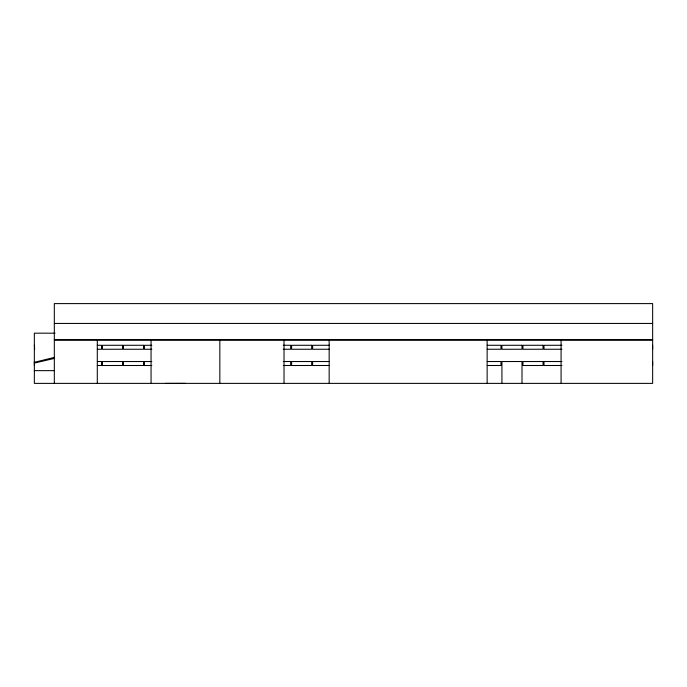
<?xml version="1.0" encoding="UTF-8"?>
<svg xmlns="http://www.w3.org/2000/svg" width="687" height="687" viewBox="0 0 687 687"><rect width="100%" height="100%" fill="white"/><g stroke="black" fill="none" stroke-linecap="round" stroke-linejoin="round"><path stroke-width="1.03" d="M34.35 362.315L54.325 357.403M34.35 363.054L54.325 358.434M97.331 345.278L101.556 345.269L101.556 349.245L97.331 349.245M151.827 345.286L144.425 345.295L144.425 349.271L151.827 349.262M283.25 345.278L290.644 345.269L290.644 349.245L283.25 349.254M329.537 345.269L312.637 345.295L312.637 349.271L329.537 349.245M487.238 345.286L500.969 345.269L500.969 349.245L487.238 349.262M561.957 345.269L544.001 345.295L544.001 349.271L561.957 349.245M97.331 361.525L101.556 361.517L101.556 365.493L97.331 365.501M151.827 361.534L144.425 361.542L144.425 365.518L151.827 365.51M283.25 361.525L290.644 361.517L290.644 365.493L283.25 365.501M329.537 361.525L312.637 361.542L312.637 365.518L329.537 365.493M487.238 361.534L500.969 361.517L500.969 365.493L487.238 365.51M561.957 361.525L544.001 361.542L544.001 365.518L561.957 365.493M165.412 383.389L185.481 383.363M54.325 383.38L54.325 303.602L652.65 303.602L652.65 383.38L34.35 383.38L34.35 333.178L55.08 333.178M54.325 323.448L652.65 323.448M54.325 339.661L652.65 339.661M54.325 340.142L652.65 340.142M652.65 345.269L652.65 349.245M34.35 345.321L34.668 349.271M34.35 361.542L34.35 365.518M652.65 361.542L652.65 365.518M34.35 370.645L54.325 370.645M561.073 340.142L561.073 383.38M522 383.363L522 361.517L501.931 361.542L501.931 383.38M487.135 340.142L487.135 383.38M329.159 340.142L329.159 383.38M284.023 340.142L284.023 383.38M219.84 340.142L219.84 383.38M151.054 340.142L151.054 383.38M97.296 340.142L97.296 383.38M122.544 345.269L102.466 345.295L102.466 349.271L122.544 349.245L122.544 345.269M143.523 345.269L123.445 345.295L123.445 349.271L143.523 349.245L143.523 345.269M311.675 345.269L291.606 345.295L291.606 349.271L311.675 349.245L311.675 345.269M522 345.269L501.931 345.295L501.931 349.271L522 349.245L522 345.269M543.039 345.269L522.962 345.295L522.962 349.271L543.039 349.245L543.039 345.269M122.544 361.517L102.466 361.542L102.466 365.518L122.544 365.493L122.544 361.517M143.523 361.517L123.445 361.542L123.445 365.518L143.523 365.493L143.523 361.517M311.675 361.517L291.606 361.542L291.606 365.518L311.675 365.493L311.675 361.517M543.039 361.517L522.962 361.542L522.962 365.518L543.039 365.493L543.039 361.517"/></g></svg>
